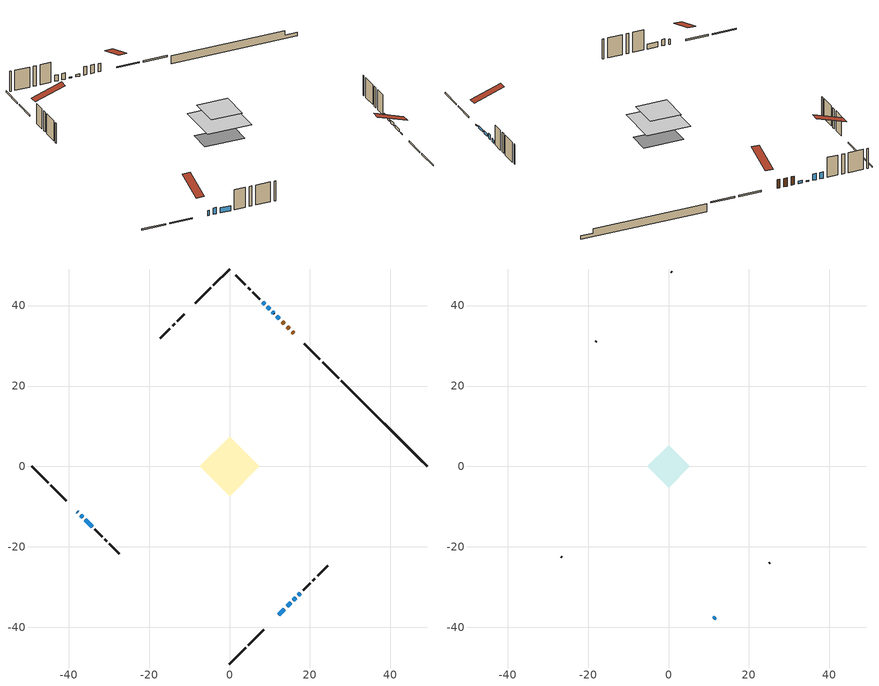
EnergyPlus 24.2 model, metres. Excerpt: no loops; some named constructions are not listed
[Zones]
conditioned space
 floor adiabatic (AdiabaticFloorConstruction): -7.38,0 0,7.38 7.38,0 0,-7.38 z3.38
 floor foundation (Slab1 construction): -5.31,1.41 -1.41,5.31 5.31,-1.41 1.41,-5.31 z-1
 wall outside (RimJoist1 construction): 0,-49.08 4.05,-45.02 / -49.08,0 -45.02,-4.05 / 0,49.08 -4.05,45.02 / 27.17,21.91 23.12,25.96 z0.94:1.24
 wall outside (RimJoist2 construction): 4.71,-44.37 8.53,-40.54 / -44.37,-4.71 -40.54,-8.53 / -4.71,44.37 -8.53,40.54 / 22.46,26.62 18.63,30.44 z0.94:1.24
 wall outside (AdiabaticWallConstruction 1): 15.98,33.1 15.54,33.54 / 14.88,34.2 14.3,34.78 / 13.64,35.44 13.05,36.02 z0.94:2.97
 wall outside (AdiabaticWallConstruction): -37.89,-11.19 -37.67,-11.4 / 15.89,-33.19 16.43,-32.65 / -35.82,-13.26 -34.1,-14.98 z0.94:2.16; -37.02,-12.06 -36.48,-12.6 / 9.97,39.11 9.43,39.65 / 8.77,40.3 8.23,40.84 z0.94:2.47; 12.4,36.68 11.71,37.37 z0.94:1.48; 12.28,-36.8 13.64,-35.43 z0.94:1.47; 11.06,38.02 10.62,38.45 z0.94:1.15; 14.3,-34.78 15.23,-33.84 z0.94:1.65; 17.08,-31.99 17.63,-31.45 z0.94:1.7
 wall outside (Wall1 construction): 18.28,-30.8 20.09,-28.99 / -33.44,-15.64 -31.63,-17.45 / -11.19,37.89 -13,36.08 / 7.58,41.5 5.77,43.31 z0.94:5.82
 wall outside (Wall2 construction): 20.75,-28.33 21.23,-27.84 / -30.97,-18.1 -30.49,-18.59 / -13.65,35.42 -14.14,34.94 / 5.11,43.97 4.62,44.45 z0.94:5.82
 wall outside (Wall3 construction): 21.89,-27.19 24.36,-24.72 / -29.83,-19.25 -27.37,-21.71 / -14.8,34.28 -17.26,31.82 / 3.97,45.11 1.5,47.57 z0.94:5.82
 wall foundation (FoundationWall1 construction): 27.83,21.25,-1 27.83,21.25,0.94 46.95,2.13,0.94 46.95,2.13,-0.13 49.08,0,-0.13 49.08,0,-1
 window (WindowConstruction 7): -37.89,-11.19 -37.67,-11.4 z0.94:2.16
 window (WindowConstruction 6): -37.02,-12.06 -36.48,-12.6 z0.94:2.46
 window (WindowConstruction 9): 12.4,36.68 11.71,37.36 z0.94:1.47
 window (WindowConstruction 10): 12.28,-36.8 13.64,-35.43 z0.94:1.47
 window (WindowConstruction 8): 11.06,38.02 10.63,38.45 z0.94:1.14
 window (WindowConstruction): 9.97,39.11 9.43,39.65 z0.94:2.46
 window (WindowConstruction 1): 14.3,-34.78 15.23,-33.84 z0.94:1.65
 window (WindowConstruction 2): 15.89,-33.19 16.43,-32.65 z0.94:2.16
 window (WindowConstruction 3): -35.82,-13.26 -34.1,-14.98 z0.94:2.16
 window (WindowConstruction 4): 8.77,40.3 8.23,40.84 z0.94:2.46
 window (WindowConstruction 5): 17.09,-31.99 17.62,-31.45 z0.94:1.7
 door (Door): 15.98,33.1 15.54,33.54 z0.94:2.97
 door (Door 1): 14.88,34.2 14.3,34.78 z0.94:2.97
 door (Door 2): 13.64,35.44 13.05,36.02 z0.94:2.97
 ceiling adiabatic (AdiabaticFloorConstruction): 0,-7.38 7.38,0 0,7.38 -7.38,0 z3.38
attic - vented
 floor to conditioned space (Floor1 construction Reversed): -5.22,0 0,5.22 5.22,0 0,-5.22 z5.82
 wall outside (AdiabaticWallConstruction): 11.19,-37.89 11.62,-37.46 z0.94:1.15
 wall outside (Wall4 construction): 25.01,-24.06 25.2,-23.88 / -26.71,-22.37 -26.52,-22.56 / -17.92,31.16 -18.11,30.97 / 0.85,48.23 0.66,48.42 z0.94:5.82
 window (WindowConstruction 11): 11.19,-37.89 11.62,-37.46 z0.94:1.14
 roof outside (Roof1 construction): 10.53,-38.55,5.82 5.45,-33.46,8.21 4.11,-34.8,8.21 9.19,-39.89,5.82; -38.55,-10.53,5.82 -33.46,-5.45,8.21 -34.8,-4.11,8.21 -39.89,-9.19,5.82; -10.53,38.55,5.82 -5.45,33.46,8.21 -4.11,34.8,8.21 -9.19,39.89,5.82; 16.64,32.44,5.82 11.55,27.36,8.21 12.89,26.02,8.21 17.98,31.1,5.82
[Material] Roughness=Rough; Thermal Absorptance=0.9
Name | Thickness {m} | Conductivity {W/m-K} | Density {kg/m3} | Specific Heat {J/kg-K} | Solar Absorptance | Visible Absorptance
ceiling stud and cavity | 0.1397 | 0.211565 | 65.682 | 1177.47 | 0.7 | 0.7
gypsum board | 0.0127 | 0.160291 | 801 | 837.4 | 0.6 | 0.6
[Construction]
Floor1 construction: ceiling stud and cavity, gypsum board
[EnergyManagementSystem:ProgramCallingManager]
total_airflows_program_calling_manager: EndOfZoneTimestepAfterZoneReporting; total_airflows_program
total_loads_program_calling_manager: EndOfZoneTimestepAfterZoneReporting; total_loads_program
unmet_hours_program_calling_manager: EndOfZoneTimestepBeforeZoneReporting; unmet_hours_program
water_heater_EC_adj_ProgramManager: EndOfSystemTimestepBeforeHVACReporting; water_heater_EC_adj
[EnergyManagementSystem:OutputVariable] Type of Data in Variable=Summed
Name | EMS Variable | Update Frequency | EMS Program or Subroutine | Units
furnace supply fan disaggregate htg primary | furnace_supply_fan_primary_htg | SystemTimestep | furnace_supply_fan_disaggregate_program | J
loads_htg_tot_peakload_outvar; loads_htg_tot_annual_outvar; Energy Management System Output Variable 1; Energy Management System Output Variable 45 | loads_htg_tot | ZoneTimestep | total_loads_program | J
loads_clg_tot_peakload_outvar; loads_clg_tot_annual_outvar; Energy Management System Output Variable 2; Energy Management System Output Variable 46 | loads_clg_tot | ZoneTimestep | total_loads_program | J
htg_unmet_hours_annual_outvar; Energy Management System Output Variable 3 | htg_unmet_hours | ZoneTimestep | unmet_hours_program | hr
clg_unmet_hours_annual_outvar; Energy Management System Output Variable 4 | clg_unmet_hours | ZoneTimestep | unmet_hours_program | hr
loads_htg_roofs_annual_outvar; Energy Management System Output Variable 5 | loads_htg_roofs | ZoneTimestep | component_loads_program | J
loads_htg_ceilings_annual_outvar; Energy Management System Output Variable 6 | loads_htg_ceilings | ZoneTimestep | component_loads_program | J
loads_htg_walls_annual_outvar; Energy Management System Output Variable 7 | loads_htg_walls | ZoneTimestep | component_loads_program | J
loads_htg_rim_joists_annual_outvar; Energy Management System Output Variable 8 | loads_htg_rim_joists | ZoneTimestep | component_loads_program | J
loads_htg_foundation_walls_annual_outvar; Energy Management System Output Variable 9 | loads_htg_foundation_walls | ZoneTimestep | component_loads_program | J
loads_htg_doors_annual_outvar; Energy Management System Output Variable 10 | loads_htg_doors | ZoneTimestep | component_loads_program | J
loads_htg_windows_conduction_annual_outvar; Energy Management System Output Variable 11 | loads_htg_windows_conduction | ZoneTimestep | component_loads_program | J
loads_htg_windows_solar_annual_outvar; Energy Management System Output Variable 12 | loads_htg_windows_solar | ZoneTimestep | component_loads_program | J
loads_htg_skylights_conduction_annual_outvar; Energy Management System Output Variable 13 | loads_htg_skylights_conduction | ZoneTimestep | component_loads_program | J
loads_htg_skylights_solar_annual_outvar; Energy Management System Output Variable 14 | loads_htg_skylights_solar | ZoneTimestep | component_loads_program | J
loads_htg_floors_annual_outvar; Energy Management System Output Variable 15 | loads_htg_floors | ZoneTimestep | component_loads_program | J
loads_htg_slabs_annual_outvar; Energy Management System Output Variable 16 | loads_htg_slabs | ZoneTimestep | component_loads_program | J
loads_htg_internal_mass_annual_outvar; Energy Management System Output Variable 17 | loads_htg_internal_mass | ZoneTimestep | component_loads_program | J
loads_htg_infil_annual_outvar; Energy Management System Output Variable 18 | loads_htg_infil | ZoneTimestep | component_loads_program | J
loads_htg_natvent_annual_outvar; Energy Management System Output Variable 19 | loads_htg_natvent | ZoneTimestep | component_loads_program | J
loads_htg_mechvent_annual_outvar; Energy Management System Output Variable 20 | loads_htg_mechvent | ZoneTimestep | component_loads_program | J
loads_htg_whf_annual_outvar; Energy Management System Output Variable 21 | loads_htg_whf | ZoneTimestep | component_loads_program | J
loads_htg_ducts_annual_outvar; Energy Management System Output Variable 22 | loads_htg_ducts | ZoneTimestep | component_loads_program | J
loads_htg_intgains_annual_outvar; Energy Management System Output Variable 23 | loads_htg_intgains | ZoneTimestep | component_loads_program | J
loads_htg_lighting_annual_outvar; Energy Management System Output Variable 24 | loads_htg_lighting | ZoneTimestep | component_loads_program | J
loads_clg_roofs_annual_outvar; Energy Management System Output Variable 25 | loads_clg_roofs | ZoneTimestep | component_loads_program | J
loads_clg_ceilings_annual_outvar; Energy Management System Output Variable 26 | loads_clg_ceilings | ZoneTimestep | component_loads_program | J
loads_clg_walls_annual_outvar; Energy Management System Output Variable 27 | loads_clg_walls | ZoneTimestep | component_loads_program | J
loads_clg_rim_joists_annual_outvar; Energy Management System Output Variable 28 | loads_clg_rim_joists | ZoneTimestep | component_loads_program | J
loads_clg_foundation_walls_annual_outvar; Energy Management System Output Variable 29 | loads_clg_foundation_walls | ZoneTimestep | component_loads_program | J
loads_clg_doors_annual_outvar; Energy Management System Output Variable 30 | loads_clg_doors | ZoneTimestep | component_loads_program | J
loads_clg_windows_conduction_annual_outvar; Energy Management System Output Variable 31 | loads_clg_windows_conduction | ZoneTimestep | component_loads_program | J
loads_clg_windows_solar_annual_outvar; Energy Management System Output Variable 32 | loads_clg_windows_solar | ZoneTimestep | component_loads_program | J
loads_clg_skylights_conduction_annual_outvar; Energy Management System Output Variable 33 | loads_clg_skylights_conduction | ZoneTimestep | component_loads_program | J
loads_clg_skylights_solar_annual_outvar; Energy Management System Output Variable 34 | loads_clg_skylights_solar | ZoneTimestep | component_loads_program | J
loads_clg_floors_annual_outvar; Energy Management System Output Variable 35 | loads_clg_floors | ZoneTimestep | component_loads_program | J
loads_clg_slabs_annual_outvar; Energy Management System Output Variable 36 | loads_clg_slabs | ZoneTimestep | component_loads_program | J
loads_clg_internal_mass_annual_outvar; Energy Management System Output Variable 37 | loads_clg_internal_mass | ZoneTimestep | component_loads_program | J
loads_clg_infil_annual_outvar; Energy Management System Output Variable 38 | loads_clg_infil | ZoneTimestep | component_loads_program | J
loads_clg_natvent_annual_outvar; Energy Management System Output Variable 39 | loads_clg_natvent | ZoneTimestep | component_loads_program | J
loads_clg_mechvent_annual_outvar; Energy Management System Output Variable 40 | loads_clg_mechvent | ZoneTimestep | component_loads_program | J
loads_clg_whf_annual_outvar; Energy Management System Output Variable 41 | loads_clg_whf | ZoneTimestep | component_loads_program | J
loads_clg_ducts_annual_outvar; Energy Management System Output Variable 42 | loads_clg_ducts | ZoneTimestep | component_loads_program | J
loads_clg_intgains_annual_outvar; Energy Management System Output Variable 43 | loads_clg_intgains | ZoneTimestep | component_loads_program | J
loads_clg_lighting_annual_outvar; Energy Management System Output Variable 44 | loads_clg_lighting | ZoneTimestep | component_loads_program | J
[Schedule:Day:Interval]
interior lighting schedule day 1: No, 01:00, 0.100909, 04:00, 0.0840909, 05:00, 0.0925, 06:00, 0.151364, 07:00, 0.252273, 08:00, 0.319545, 10:00, 0.344773, 11:00, 0.327955, 12:00, 0.311136, 13:00, 0.302727, 14:00, 0.294318, 15:00, 0.311136, 16:00, 0.344773, 17:00, 0.420455, 18:00, 0.546591, 19:00, 0.723182, 20:00, 0.891364, 21:00, 0.925, 22:00, 0.664318, 23:00, 0.336364, 24:00, 0.151364
interior lighting schedule day 2: No, 01:00, 0.0927273, 04:00, 0.0772727, 05:00, 0.085, 06:00, 0.139091, 07:00, 0.231818, 08:00, 0.293636, 10:00, 0.316818, 11:00, 0.301364, 12:00, 0.285909, 13:00, 0.278182, 14:00, 0.270455, 15:00, 0.285909, 16:00, 0.316818, 17:00, 0.386364, 18:00, 0.502273, 19:00, 0.664545, 20:00, 0.819091, 21:00, 0.85, 22:00, 0.610455, 23:00, 0.309091, 24:00, 0.139091
interior lighting schedule day 3: No, 01:00, 0.0845455, 04:00, 0.0704545, 05:00, 0.0775, 06:00, 0.126818, 07:00, 0.211364, 08:00, 0.267727, 10:00, 0.288864, 11:00, 0.274773, 12:00, 0.260682, 13:00, 0.253636, 14:00, 0.246591, 15:00, 0.260682, 16:00, 0.288864, 17:00, 0.352273, 18:00, 0.457955, 19:00, 0.605909, 20:00, 0.746818, 21:00, 0.775, 22:00, 0.556591, 23:00, 0.281818, 24:00, 0.126818
interior lighting schedule day 4: No, 01:00, 0.0763636, 04:00, 0.0636364, 05:00, 0.07, 06:00, 0.114545, 07:00, 0.190909, 08:00, 0.241818, 10:00, 0.260909, 11:00, 0.248182, 12:00, 0.235455, 13:00, 0.229091, 14:00, 0.222727, 15:00, 0.235455, 16:00, 0.260909, 17:00, 0.318182, 18:00, 0.413636, 19:00, 0.547273, 20:00, 0.674545, 21:00, 0.7, 22:00, 0.502727, 23:00, 0.254545, 24:00, 0.114545
interior lighting schedule day 5: No, 01:00, 0.0727273, 04:00, 0.0606061, 05:00, 0.0666667, 06:00, 0.109091, 07:00, 0.181818, 08:00, 0.230303, 10:00, 0.248485, 11:00, 0.236364, 12:00, 0.224242, 13:00, 0.218182, 14:00, 0.212121, 15:00, 0.224242, 16:00, 0.248485, 17:00, 0.30303, 18:00, 0.393939, 19:00, 0.521212, 20:00, 0.642424, 21:00, 0.666667, 22:00, 0.478788, 23:00, 0.242424, 24:00, 0.109091
interior lighting schedule day 6: No, 01:00, 0.0745455, 04:00, 0.0621212, 05:00, 0.0683333, 06:00, 0.111818, 07:00, 0.186364, 08:00, 0.236061, 10:00, 0.254697, 11:00, 0.242273, 12:00, 0.229848, 13:00, 0.223636, 14:00, 0.217424, 15:00, 0.229848, 16:00, 0.254697, 17:00, 0.310606, 18:00, 0.403788, 19:00, 0.534242, 20:00, 0.658485, 21:00, 0.683333, 22:00, 0.490758, 23:00, 0.248485, 24:00, 0.111818
interior lighting schedule day 7: No, 01:00, 0.08, 04:00, 0.0666667, 05:00, 0.0733333, 06:00, 0.12, 07:00, 0.2, 08:00, 0.253333, 10:00, 0.273333, 11:00, 0.26, 12:00, 0.246667, 13:00, 0.24, 14:00, 0.233333, 15:00, 0.246667, 16:00, 0.273333, 17:00, 0.333333, 18:00, 0.433333, 19:00, 0.573333, 20:00, 0.706667, 21:00, 0.733333, 22:00, 0.526667, 23:00, 0.266667, 24:00, 0.12
interior lighting schedule day 8: No, 01:00, 0.0890909, 04:00, 0.0742424, 05:00, 0.0816667, 06:00, 0.133636, 07:00, 0.222727, 08:00, 0.282121, 10:00, 0.304394, 11:00, 0.289545, 12:00, 0.274697, 13:00, 0.267273, 14:00, 0.259848, 15:00, 0.274697, 16:00, 0.304394, 17:00, 0.371212, 18:00, 0.482576, 19:00, 0.638485, 20:00, 0.78697, 21:00, 0.816667, 22:00, 0.586515, 23:00, 0.29697, 24:00, 0.133636
interior lighting schedule day 9: No, 01:00, 0.0972727, 04:00, 0.0810606, 05:00, 0.0891667, 06:00, 0.145909, 07:00, 0.243182, 08:00, 0.30803, 10:00, 0.332348, 11:00, 0.316136, 12:00, 0.299924, 13:00, 0.291818, 14:00, 0.283712, 15:00, 0.299924, 16:00, 0.332348, 17:00, 0.405303, 18:00, 0.526894, 19:00, 0.697121, 20:00, 0.859242, 21:00, 0.891667, 22:00, 0.640379, 23:00, 0.324242, 24:00, 0.145909
interior lighting schedule day 10: No, 01:00, 0.105455, 04:00, 0.0878788, 05:00, 0.0966667, 06:00, 0.158182, 07:00, 0.263636, 08:00, 0.333939, 10:00, 0.360303, 11:00, 0.342727, 12:00, 0.325152, 13:00, 0.316364, 14:00, 0.307576, 15:00, 0.325152, 16:00, 0.360303, 17:00, 0.439394, 18:00, 0.571212, 19:00, 0.755758, 20:00, 0.931515, 21:00, 0.966667, 22:00, 0.694242, 23:00, 0.351515, 24:00, 0.158182
interior lighting schedule day 11: No, 01:00, 0.109091, 04:00, 0.0909091, 05:00, 0.1, 06:00, 0.163636, 07:00, 0.272727, 08:00, 0.345455, 10:00, 0.372727, 11:00, 0.354545, 12:00, 0.336364, 13:00, 0.327273, 14:00, 0.318182, 15:00, 0.336364, 16:00, 0.372727, 17:00, 0.454545, 18:00, 0.590909, 19:00, 0.781818, 20:00, 0.963636, 21:00, 1, 22:00, 0.718182, 23:00, 0.363636, 24:00, 0.163636
occupants schedule day: No, 05:00, 0.426829, 06:00, 0.719512, 07:00, 1, 08:00, 0.670732, 09:00, 0.329268, 14:00, 0.170732, 15:00, 0.231707, 16:00, 0.329268, 17:00, 0.5, 18:00, 0.670732, 19:00, 0.829268, 21:00, 1, 22:00, 0.853659, 23:00, 0.646341, 24:00, 0.426829
occupants schedule default day; clothes dryer schedule default day; cooking range schedule default day; misc plug loads schedule default day; general water use schedule default day; clothes dryer exhaust 0 schedule default day; cooling season schedule day; cooling season schedule day 2; cooling season schedule default day; exterior lighting schedule default day; natural vent schedule default day: No, 24:00, 0
clothes dryer schedule day; clothes dryer exhaust 0 schedule day: No, 01:00, 0.123457, 02:00, 0.0740741, 03:00, 0.0493827, 04:00, 0.0246914, 05:00, 0.0493827, 06:00, 0.0740741, 07:00, 0.197531, 08:00, 0.395062, 09:00, 0.592593, 10:00, 0.839506, 11:00, 0.962963, 12:00, 1, 13:00, 0.91358, 14:00, 0.82716, 15:00, 0.716049, 16:00, 0.753086, 17:00, 0.679012, 18:00, 0.666667, 20:00, 0.62963, 21:00, 0.641975, 22:00, 0.666667, 23:00, 0.54321, 24:00, 0.296296
cooking range schedule day: No, 05:00, 0.0597015, 06:00, 0.11194, 07:00, 0.171642, 08:00, 0.291045, 11:00, 0.343284, 12:00, 0.402985, 13:00, 0.462687, 14:00, 0.343284, 15:00, 0.291045, 16:00, 0.402985, 17:00, 0.567164, 18:00, 1, 19:00, 0.850746, 20:00, 0.432836, 21:00, 0.291045, 22:00, 0.231343, 23:00, 0.171642, 24:00, 0.11194
misc plug loads schedule day: No, 06:00, 0.705882, 07:00, 0.745098, 08:00, 0.803922, 15:00, 0.823529, 16:00, 0.862745, 17:00, 0.921569, 18:00, 0.980392, 19:00, 1, 20:00, 0.980392, 21:00, 0.941176, 22:00, 0.862745, 23:00, 0.784314, 24:00, 0.72549
general water use schedule day: No, 01:00, 0.315068, 03:00, 0.287671, 04:00, 0.342466, 05:00, 0.369863, 06:00, 0.520548, 07:00, 0.60274, 08:00, 0.534247, 10:00, 0.506849, 11:00, 0.465753, 14:00, 0.479452, 15:00, 0.534247, 16:00, 0.589041, 17:00, 0.69863, 18:00, 0.876712, 19:00, 0.890411, 20:00, 0.986301, 21:00, 1, 22:00, 0.863014, 23:00, 0.616438, 24:00, 0.465753
cooling season schedule day 1: No, 24:00, 1
exterior lighting schedule day: No, 01:00, 0.566667, 03:00, 0.524167, 05:00, 0.495833, 06:00, 0.5525, 07:00, 0.623333, 08:00, 0.580833, 09:00, 0.439167, 10:00, 0.354167, 12:00, 0.34, 13:00, 0.354167, 14:00, 0.396667, 15:00, 0.425, 16:00, 0.495833, 17:00, 0.623333, 18:00, 0.793333, 19:00, 0.906667, 20:00, 0.963333, 21:00, 0.991667, 22:00, 0.920833, 23:00, 0.793333, 24:00, 0.665833
exterior lighting schedule day 1: No, 01:00, 0.528571, 03:00, 0.488929, 05:00, 0.4625, 06:00, 0.515357, 07:00, 0.581429, 08:00, 0.541786, 09:00, 0.409643, 10:00, 0.330357, 12:00, 0.317143, 13:00, 0.330357, 14:00, 0.37, 15:00, 0.396429, 16:00, 0.4625, 17:00, 0.581429, 18:00, 0.74, 19:00, 0.845714, 20:00, 0.898571, 21:00, 0.925, 22:00, 0.858929, 23:00, 0.74, 24:00, 0.621071
exterior lighting schedule day 10: No, 01:00, 0.552381, 03:00, 0.510952, 05:00, 0.483333, 06:00, 0.538571, 07:00, 0.607619, 08:00, 0.56619, 09:00, 0.428095, 10:00, 0.345238, 12:00, 0.331429, 13:00, 0.345238, 14:00, 0.386667, 15:00, 0.414286, 16:00, 0.483333, 17:00, 0.607619, 18:00, 0.773333, 19:00, 0.88381, 20:00, 0.939048, 21:00, 0.966667, 22:00, 0.897619, 23:00, 0.773333, 24:00, 0.649048
exterior lighting schedule day 11: No, 01:00, 0.571429, 03:00, 0.528571, 05:00, 0.5, 06:00, 0.557143, 07:00, 0.628571, 08:00, 0.585714, 09:00, 0.442857, 10:00, 0.357143, 12:00, 0.342857, 13:00, 0.357143, 14:00, 0.4, 15:00, 0.428571, 16:00, 0.5, 17:00, 0.628571, 18:00, 0.8, 19:00, 0.914286, 20:00, 0.971429, 21:00, 1, 22:00, 0.928571, 23:00, 0.8, 24:00, 0.671429
exterior lighting schedule day 2: No, 01:00, 0.485714, 03:00, 0.449286, 05:00, 0.425, 06:00, 0.473571, 07:00, 0.534286, 08:00, 0.497857, 09:00, 0.376429, 10:00, 0.303571, 12:00, 0.291429, 13:00, 0.303571, 14:00, 0.34, 15:00, 0.364286, 16:00, 0.425, 17:00, 0.534286, 18:00, 0.68, 19:00, 0.777143, 20:00, 0.825714, 21:00, 0.85, 22:00, 0.789286, 23:00, 0.68, 24:00, 0.570714
exterior lighting schedule day 3: No, 01:00, 0.442857, 03:00, 0.409643, 05:00, 0.3875, 06:00, 0.431786, 07:00, 0.487143, 08:00, 0.453929, 09:00, 0.343214, 10:00, 0.276786, 12:00, 0.265714, 13:00, 0.276786, 14:00, 0.31, 15:00, 0.332143, 16:00, 0.3875, 17:00, 0.487143, 18:00, 0.62, 19:00, 0.708571, 20:00, 0.752857, 21:00, 0.775, 22:00, 0.719643, 23:00, 0.62, 24:00, 0.520357
exterior lighting schedule day 4: No, 01:00, 0.4, 03:00, 0.37, 05:00, 0.35, 06:00, 0.39, 07:00, 0.44, 08:00, 0.41, 09:00, 0.31, 10:00, 0.25, 12:00, 0.24, 13:00, 0.25, 14:00, 0.28, 15:00, 0.3, 16:00, 0.35, 17:00, 0.44, 18:00, 0.56, 19:00, 0.64, 20:00, 0.68, 21:00, 0.7, 22:00, 0.65, 23:00, 0.56, 24:00, 0.47
exterior lighting schedule day 5: No, 01:00, 0.380952, 03:00, 0.352381, 05:00, 0.333333, 06:00, 0.371429, 07:00, 0.419048, 08:00, 0.390476, 09:00, 0.295238, 10:00, 0.238095, 12:00, 0.228571, 13:00, 0.238095, 14:00, 0.266667, 15:00, 0.285714, 16:00, 0.333333, 17:00, 0.419048, 18:00, 0.533333, 19:00, 0.609524, 20:00, 0.647619, 21:00, 0.666667, 22:00, 0.619048, 23:00, 0.533333, 24:00, 0.447619
exterior lighting schedule day 6: No, 01:00, 0.390476, 03:00, 0.36119, 05:00, 0.341667, 06:00, 0.380714, 07:00, 0.429524, 08:00, 0.400238, 09:00, 0.302619, 10:00, 0.244048, 12:00, 0.234286, 13:00, 0.244048, 14:00, 0.273333, 15:00, 0.292857, 16:00, 0.341667, 17:00, 0.429524, 18:00, 0.546667, 19:00, 0.624762, 20:00, 0.66381, 21:00, 0.683333, 22:00, 0.634524, 23:00, 0.546667, 24:00, 0.45881
exterior lighting schedule day 7: No, 01:00, 0.419048, 03:00, 0.387619, 05:00, 0.366667, 06:00, 0.408571, 07:00, 0.460952, 08:00, 0.429524, 09:00, 0.324762, 10:00, 0.261905, 12:00, 0.251429, 13:00, 0.261905, 14:00, 0.293333, 15:00, 0.314286, 16:00, 0.366667, 17:00, 0.460952, 18:00, 0.586667, 19:00, 0.670476, 20:00, 0.712381, 21:00, 0.733333, 22:00, 0.680952, 23:00, 0.586667, 24:00, 0.492381
exterior lighting schedule day 8: No, 01:00, 0.466667, 03:00, 0.431667, 05:00, 0.408333, 06:00, 0.455, 07:00, 0.513333, 08:00, 0.478333, 09:00, 0.361667, 10:00, 0.291667, 12:00, 0.28, 13:00, 0.291667, 14:00, 0.326667, 15:00, 0.35, 16:00, 0.408333, 17:00, 0.513333, 18:00, 0.653333, 19:00, 0.746667, 20:00, 0.793333, 21:00, 0.816667, 22:00, 0.758333, 23:00, 0.653333, 24:00, 0.548333
exterior lighting schedule day 9: No, 01:00, 0.509524, 03:00, 0.47131, 05:00, 0.445833, 06:00, 0.496786, 07:00, 0.560476, 08:00, 0.522262, 09:00, 0.394881, 10:00, 0.318452, 12:00, 0.305714, 13:00, 0.318452, 14:00, 0.356667, 15:00, 0.382143, 16:00, 0.445833, 17:00, 0.560476, 18:00, 0.713333, 19:00, 0.815238, 20:00, 0.86619, 21:00, 0.891667, 22:00, 0.827976, 23:00, 0.713333, 24:00, 0.59869
[Schedule:Week:Daily]
clothes dryer exhaust 0 schedule Week Rule - Jan1-Dec31: clothes dryer exhaust 0 schedule day, clothes dryer exhaust 0 schedule day, clothes dryer exhaust 0 schedule day, clothes dryer exhaust 0 schedule day, clothes dryer exhaust 0 schedule day, clothes dryer exhaust 0 schedule day, clothes dryer exhaust 0 schedule day, clothes dryer exhaust 0 schedule default day, clothes dryer exhaust 0 schedule default day, clothes dryer exhaust 0 schedule default day, clothes dryer exhaust 0 schedule default day, clothes dryer exhaust 0 schedule default day
cooling season schedule Week Rule - Jan1-May26: cooling season schedule day, cooling season schedule day, cooling season schedule day, cooling season schedule day, cooling season schedule day, cooling season schedule day, cooling season schedule day, cooling season schedule default day, cooling season schedule default day, cooling season schedule default day, cooling season schedule default day, cooling season schedule default day
cooling season schedule Week Rule - May27-Jun2: cooling season schedule day, cooling season schedule day, cooling season schedule day, cooling season schedule day, cooling season schedule day, cooling season schedule day 1, cooling season schedule day 1, cooling season schedule default day, cooling season schedule default day, cooling season schedule default day, cooling season schedule default day, cooling season schedule default day
cooling season schedule Week Rule - Jun3-Sep29: cooling season schedule day 1, cooling season schedule day 1, cooling season schedule day 1, cooling season schedule day 1, cooling season schedule day 1, cooling season schedule day 1, cooling season schedule day 1, cooling season schedule default day, cooling season schedule default day, cooling season schedule default day, cooling season schedule default day, cooling season schedule default day
cooling season schedule Week Rule - Sep30-Oct6: cooling season schedule day 1, cooling season schedule day 2, cooling season schedule day 2, cooling season schedule day 2, cooling season schedule day 2, cooling season schedule day 2, cooling season schedule day 2, cooling season schedule default day, cooling season schedule default day, cooling season schedule default day, cooling season schedule default day, cooling season schedule default day
cooling season schedule Week Rule - Oct7-Dec31: cooling season schedule day 2, cooling season schedule day 2, cooling season schedule day 2, cooling season schedule day 2, cooling season schedule day 2, cooling season schedule day 2, cooling season schedule day 2, cooling season schedule default day, cooling season schedule default day, cooling season schedule default day, cooling season schedule default day, cooling season schedule default day
natural vent schedule Week Rule - Jan1-Dec31: natural vent schedule default day, natural vent schedule default day, natural vent schedule default day, natural vent schedule default day, natural vent schedule default day, natural vent schedule default day, natural vent schedule default day, natural vent schedule default day, natural vent schedule default day, natural vent schedule default day, natural vent schedule default day, natural vent schedule default day
[Schedule:Year]
clothes dryer exhaust 0 schedule: clothes dryer exhaust 0 schedule Week Rule - Jan1-Dec31, 1, 1, 12, 31
cooling season schedule: cooling season schedule Week Rule - Jan1-May26, 1, 1, 5, 26, cooling season schedule Week Rule - May27-Jun2, 5, 27, 6, 2, cooling season schedule Week Rule - Jun3-Sep29, 6, 3, 9, 29, cooling season schedule Week Rule - Sep30-Oct6, 9, 30, 10, 6, cooling season schedule Week Rule - Oct7-Dec31, 10, 7, 12, 31
natural vent schedule: natural vent schedule Week Rule - Jan1-Dec31, 1, 1, 12, 31
